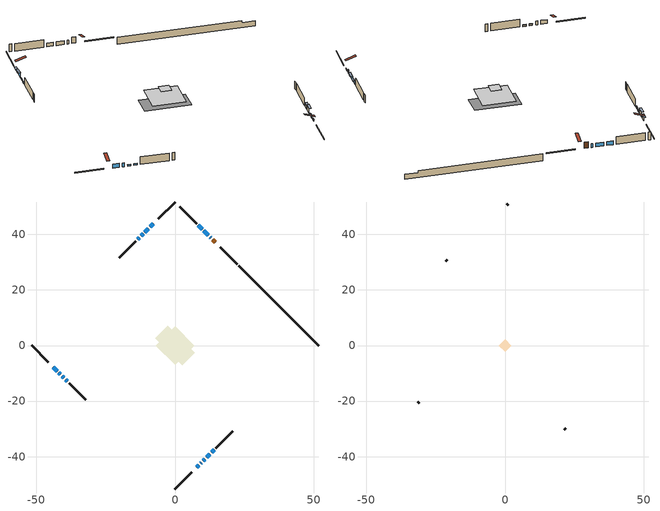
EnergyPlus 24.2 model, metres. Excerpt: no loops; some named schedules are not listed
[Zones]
conditioned space
 floor adiabatic (AdiabaticFloorConstruction): -6.92,0 0,6.92 6.92,0 0,-6.92 z0.61
 floor foundation (Slab1 construction): -7.17,2.57 -2.57,7.17 7.17,-2.57 2.57,-7.17 z-1.52
 wall outside (RimJoist1 construction): 0,-51.66 6.01,-45.65 / -51.66,0 -45.65,-6.01 / 0,51.66 -6.01,45.65 / 22.34,29.32 16.33,35.33 z0.61:0.91
 wall outside (AdiabaticWallConstruction 1): 14.45,37.22 13.6,38.06 z0.61:2.64
 wall outside (AdiabaticWallConstruction): 12.95,38.72 12.67,38.99 / 12.01,39.65 10.4,41.26 / -43.77,-7.9 -42.42,-9.24 / -41.77,-9.9 -41.34,-10.33 / 9.2,-42.46 9.48,-42.19 / 9.74,41.92 8.45,43.21 z0.61:1.83; -7.9,43.77 -8.97,42.69 z0.61:1.42; -9.63,42.03 -10.85,40.81 z0.61:1.98; 7.89,-43.77 8.54,-43.12 / 10.13,-41.53 10.78,-40.88 / -11.5,40.16 -12.15,39.51 / -12.81,38.85 -13.49,38.17 / -40.68,-10.98 -40.03,-11.63 / -39.38,-12.28 -38.73,-12.93 z0.61:1.07; 11.43,-40.23 12.59,-39.08 z0.61:2.03; 13.24,-38.42 14.07,-37.59 z0.61:1.58
 wall outside (Wall1 construction): 14.73,-36.94 20.72,-30.94 / -38.07,-13.59 -32.08,-19.59 / -14.15,37.51 -20.15,31.52 / 7.79,43.87 1.8,49.86 z0.61:3.05
 wall foundation (FoundationWall1 construction): 23,28.66,-1.52 23,28.66,0.61 48.8,2.87,0.61 48.8,2.87,-0.01 51.66,0,-0.01 51.66,0,-1.52
 window (WindowConstruction 8): 12.95,38.72 12.67,38.99 z0.61:1.83
 window (WindowConstruction 3): 12.01,39.65 10.4,41.26 z0.61:1.83
 window (WindowConstruction 4): -7.9,43.77 -8.97,42.69 z0.61:1.42
 window (WindowConstruction 5): -9.63,42.03 -10.85,40.81 z0.61:1.98
 window (WindowConstruction 6): -43.77,-7.9 -42.42,-9.24 z0.61:1.83
 window (WindowConstruction 7): -41.77,-9.9 -41.34,-10.33 z0.61:1.83
 window (WindowConstruction 10): 7.9,-43.77 8.54,-43.12 z0.61:1.07
 window (WindowConstruction 9): 9.2,-42.46 9.47,-42.19 z0.61:1.83
 window (WindowConstruction 11): 10.13,-41.53 10.78,-40.88 z0.61:1.07
 window (WindowConstruction 12): -11.51,40.16 -12.15,39.51 z0.61:1.07
 window (WindowConstruction 13): -12.81,38.85 -13.49,38.17 z0.61:1.07
 window (WindowConstruction 14): -40.68,-10.98 -40.03,-11.63 z0.61:1.07
 window (WindowConstruction 15): -39.38,-12.29 -38.73,-12.93 z0.61:1.07
 window (WindowConstruction): 11.44,-40.23 12.59,-39.08 z0.61:2.03
 window (WindowConstruction 1): 13.24,-38.42 14.07,-37.59 z0.61:1.58
 window (WindowConstruction 2): 9.74,41.92 8.45,43.21 z0.61:1.83
 door (Door): 14.44,37.22 13.6,38.06 z0.61:2.64
 ceiling adiabatic (AdiabaticFloorConstruction): 0,-6.92 6.92,0 0,6.92 -6.92,0 z0.61
attic - vented
 floor to conditioned space (Floor1 construction Reversed): -2.24,0 0,2.24 2.24,0 0,-2.24 z3.05
 wall outside (Wall2 construction): 21.38,-30.28 21.86,-29.8 / -31.42,-20.24 -30.94,-20.73 / -20.8,30.86 -21.29,30.38 / 1.14,50.52 0.66,51.01 z0.61:3.05
 roof outside (Roof1 construction): 7.24,-44.42,3.05 5.06,-42.25,4.08 4.49,-42.82,4.08 6.67,-45,3.05; -44.42,-7.24,3.05 -42.25,-5.06,4.08 -42.82,-4.49,4.08 -45,-6.67,3.05; -7.24,44.42,3.05 -5.06,42.25,4.08 -4.49,42.82,4.08 -6.67,45,3.05; 15.1,36.56,3.05 12.92,34.38,4.08 13.5,33.81,4.08 15.68,35.99,3.05
shading: -9.18,42.48 -7.68,43.98 -8.12,44.41 -9.62,42.91 z1.72; -11.06,40.6 -9.42,42.24 -9.85,42.67 -11.49,41.03 z2.28; 8.56,-43.1 7.87,-43.79 7.98,-43.89 8.67,-43.2 z1.1; 10.8,-40.86 10.11,-41.55 10.22,-41.66 10.91,-40.97 z1.1; -12.17,39.49 -11.48,40.18 -11.59,40.28 -12.28,39.59 z1.1; -13.51,38.15 -12.79,38.87 -12.89,38.98 -13.62,38.25 z1.1; -40.01,-11.65 -40.7,-10.96 -40.81,-11.07 -40.12,-11.76 z1.1; -38.71,-12.95 -39.4,-12.26 -39.5,-12.37 -38.81,-13.06 z1.1; 12.8,-38.86 11.22,-40.44 11.66,-40.87 13.23,-39.3 z2.33; 14.28,-37.38 13.03,-38.63 13.46,-39.06 14.71,-37.81 z1.87
[Building]
Building 1: Terrain=Suburbs
[Site:Location]
Charlottetown AP_PE: Latitude {deg}=46.29; Longitude {deg}=-63.12; Time Zone {hr}=-4; Elevation {m}=48; Keep Site Location Information=Yes
[Site:GroundTemperature:Shallow]
1.81207, -0.126142, -0.281361, 0.638419, 4.33082, 8.00603, 11.1922, 13.2106, 13.3821, 11.7405, 8.63552, 5.07305
[Site:WaterMainsTemperature]
Calculation Method=Schedule; Temperature Schedule=mains temperature schedule
[Material] Roughness=Rough; Thermal Absorptance=0.9
Name | Thickness {m} | Conductivity {W/m-K} | Density {kg/m3} | Specific Heat {J/kg-K} | Solar Absorptance | Visible Absorptance
asphalt or fiberglass shingles | 0.00635 | 0.162714 | 1121.4 | 1465.45 | 0.4 | 0.4
ceiling loosefill ins | 0.169333 | 0.0480833 | 16.02 | 1046.75 | 0.7 | 0.7
ceiling stud and cavity | 0.1397 | 0.107503 | 65.682 | 1177.47 | 0.7 | 0.7
concrete 4.0 in. | 0.1016 | 1.803125 | 2242.8 | 837.4 | 0.7 | 0.7
concrete 8.0 in. | 0.2032 | 1.803125 | 2242.8 | 837.4 | 0.7 | 0.7
door material | 0.04445 | 0.053851 | 512.64 | 1214.23 | 0.7 | 0.7
exterior vertical ins | 0.00361512 | 0.029427 | 32.04 | 1214.23 | 0.7 | 0.7
floor covering | 0.0127 | 0.0433444 | 54.468 | 1339.84 | 0.6 | 0.6
floor rigid ins; wall rigid ins | 0.512978 | 0.029427 | 32.04 | 1214.23 | 0.7 | 0.7
floor stud and cavity | 0.1397 | 1.75129 | 37.0049 | 1207.88 | 0.7 | 0.7
furniture material conditioned space 1 | 0.1524 | 0.115458 | 640.8 | 1214.23 | 0.6 | 0.6
gypsum board | 0.0127 | 0.160291 | 801 | 837.4 | 0.6 | 0.6
gypsum board 1 | 0.0127 | 0.160291 | 801 | 837.4 | 0.7 | 0.7
osb sheathing 0.5 in. | 0.0127 | 0.115458 | 512.64 | 1214.23 | 0.7 | 0.7
osb sheathing 0.75 in. | 0.01905 | 0.115458 | 512.64 | 1214.23 | 0.7 | 0.7
osb sheathing 2.0 in. | 0.0508 | 0.115458 | 512.64 | 1214.23 | 0.7 | 0.7
rim joist stud and cavity | 0.0508 | 0.028103 | 125.044 | 1163.47 | 0.6 | 0.6
wall stud and cavity | 0.1397 | 0.0958194 | 139.0536 | 1170.24 | 0.7 | 0.7
wall stud and cavity 1 | 0.0889 | 6.1454 | 50.32683 | 1063.81 | 0.6 | 0.6
wall stud and cavity 2 | 0.0889 | 0.380278 | 52.3479 | 1209.89 | 0.7 | 0.7
wall stud and cavity 3 | 0.0889 | 0.391764 | 83.0341 | 1211.67 | 0.7 | 0.7
wood siding | 0.0254 | 0.102417 | 544.68 | 1172.36 | 0.4 | 0.4
wood siding 1 | 0.00254 | 0.102417 | 544.68 | 1172.36 | 0.4 | 0.4
wood siding 2; wood siding 3; wood siding 4 | 0.0254 | 0.102417 | 544.68 | 1172.36 | 0.7 | 0.7
[WindowMaterial:SimpleGlazingSystem]
Name | U-Factor {W/m2-K} | Solar Heat Gain Coefficient
WindowMaterial | 2.99003 | 0.55
WindowMaterial 1 | 2.99855 | 0.54
WindowMaterial 10 | 3.05136 | 0.42
WindowMaterial 11 | 5.20275 | 0.66
WindowMaterial 12 | 7.70448 | 0.67
WindowMaterial 2 | 3.04965 | 0.44
WindowMaterial 3 | 2.92474 | 0.66
WindowMaterial 4 | 3.04398 | 0.47
WindowMaterial 5 | 2.989467 | 0.55
WindowMaterial 6 | 3.01899 | 0.5
WindowMaterial 7 | 2.992306 | 0.59
WindowMaterial 8 | 3.04568 | 0.44
WindowMaterial 9 | 5.18629 | 0.65
[Construction]
AdiabaticFloorConstruction: floor stud and cavity, floor rigid ins, osb sheathing 0.75 in., floor covering
AdiabaticWallConstruction: wood siding 3, wall rigid ins, wall stud and cavity 2, gypsum board
AdiabaticWallConstruction 1: wood siding 4, wall rigid ins, wall stud and cavity 2, gypsum board
Door: door material
Floor1 construction Reversed: gypsum board, ceiling stud and cavity, ceiling loosefill ins
FoundationWall1 construction: concrete 8.0 in., gypsum board 1
furniture construction conditioned space 1: furniture material conditioned space 1
PartitionWallConstruction: gypsum board, wall stud and cavity 3, gypsum board
RimJoist1 construction: wood siding 2, osb sheathing 2.0 in., rim joist stud and cavity
Roof1 construction: asphalt or fiberglass shingles
Slab1 construction: concrete 4.0 in.
Wall1 construction: wood siding, osb sheathing 0.5 in., wall stud and cavity, gypsum board
Wall2 construction: wood siding 1, wall stud and cavity 1
WindowConstruction; WindowConstruction 6: WindowMaterial
WindowConstruction 1: WindowMaterial 1
WindowConstruction 10; WindowConstruction 14: WindowMaterial 9
WindowConstruction 11; WindowConstruction 12: WindowMaterial 10
WindowConstruction 13: WindowMaterial 11
WindowConstruction 15: WindowMaterial 12
WindowConstruction 2: WindowMaterial 2
WindowConstruction 3: WindowMaterial 3
WindowConstruction 4: WindowMaterial 4
WindowConstruction 5: WindowMaterial 5
WindowConstruction 7: WindowMaterial 6
WindowConstruction 8: WindowMaterial 7
WindowConstruction 9: WindowMaterial 8
[Zone] Multiplier=1; Part of Total Floor Area=Yes
Name | Volume {m3}
attic - vented | 1.66667
conditioned space | 447.7
[Space]
Name | Zone | Volume {m3}
attic - vented 1 | attic - vented | 1.66667
conditioned space 1 | conditioned space | 447.7
[ZoneInfiltration:EffectiveLeakageArea]
infil attic - vented 1: Zone or Space=attic - vented 1; Schedule=Always On Discrete; Effective Air Leakage Area {cm2}=358.209; Stack Coefficient=0.000240956; Wind Coefficient=1.04879e-05
[ZoneMixing]
whole house fan mix: Zone or Space=attic - vented; Schedule=Always On Continuous; Design Flow Rate Calculation Method=Flow/Zone; Design Flow Rate {m3/s}=0; Source Zone or Space=conditioned space
[SurfaceProperty:ExposedFoundationPerimeter]
Slab1: Exposed Perimeter Calculation Method=TotalExposedPerimeter; Total Exposed Perimeter {m}=40.538
[InternalMass] Zone or ZoneList=conditioned space; Space or SpaceList=conditioned space 1
Name | Construction | Surface Area {m2}
furniture mass conditioned space 1 | furniture construction conditioned space 1 | 74.0801
partition wall mass | PartitionWallConstruction | 185.2
[Lights]
interior lighting: Zone or ZoneList or Space or SpaceList=conditioned space 1; Schedule=interior lighting schedule; Design Level Calculation Method=LightingLevel; Lighting Level {W}=343.2; Return Air Fraction=0; Fraction Radiant=0.6; Fraction Visible=0.2; Fraction Replaceable=1
[People]
occupants: Zone or ZoneList or Space or SpaceList=conditioned space 1; Number of People Schedule=occupants schedule; Number of People Calculation Method=People; Number of People=3; Fraction Radiant=0.314171; Sensible Heat Fraction=0.56303; Activity Level Schedule=occupants activity schedule; Carbon Dioxide Generation Rate {m3/s-W}=0; Enable ASHRAE 55 Comfort Warnings=No; Mean Radiant Temperature Calculation Type=EnclosureAveraged
[ElectricEquipment] Zone or ZoneList or Space or SpaceList=conditioned space 1; Design Level Calculation Method=EquipmentLevel
Name | Schedule | Design Level {W} | Fraction Latent | Fraction Radiant | Fraction Lost
clothes dryer | clothes dryer schedule | 140.772 | 0.015 | 0.081 | 0.85
clothes washer | clothes washer schedule | 32.1985 | 0.03 | 0.162 | 0.7
cooking range | cooking range schedule | 215.147 | 0.08 | 0.432 | 0.2
dishwasher | dishwasher schedule | 66.8632 | 0.3 | 0.18 | 0.4
fridge | fridge schedule | 72.9452 | 0 | 0.6 | 0
mech vent bath fan 0 | mech vent bath fan 0 schedule | 25.1 | 0 | 0 | 1
mech vent bath fan 1 | mech vent bath fan 1 schedule | 25.1 | 0 | 0 | 1
mech vent bath fan 2 | mech vent bath fan 2 schedule | 25.1 | 0 | 0 | 1
mech vent house fan | mech vent house fan schedule | 0 | 0 | 0 | 1
mech vent house fan cfis | mech vent house fan cfis schedule | 0 | 0 | 0 | 0
misc plug loads | misc plug loads schedule | 494.7 | 0.045 | 0.513 | 0.1
whole house fan | Always On Discrete | 0 | 0 | 0 | 1
[OtherEquipment] Zone or ZoneList or Space or SpaceList=conditioned space 1; Design Level Calculation Method=EquipmentLevel
Name | Fuel Type | Schedule | Design Level {W} | Fraction Latent | Fraction Radiant | Fraction Lost
clothes dryer 1 | Electricity | clothes dryer schedule | 0 | 0.015 | 0.081 | 0.85
cooking range 1 | Electricity | cooking range schedule | 0 | 0.08 | 0.432 | 0.2
general water use latent | None | general water use schedule | 62.594 | 1 | 0 | 0
general water use sensible | None | general water use schedule | -61.6891 | 0 | 0.6 | 0
mech vent house fan latent load | None | Always On Discrete | 0 | 1 | 0 | 0
mech vent house fan sensible load | None | Always On Discrete | 0 | 0 | 0 | 0
water heater energy adjustment1 | FuelOilNo2 | Always On Discrete | 0.01 | 0 | 0 | 1
[ZoneInfiltration:DesignFlowRate] Zone or ZoneList or Space or SpaceList=conditioned space 1; Schedule=Always On Discrete; Design Flow Rate Calculation Method=Flow/Zone; Design Flow Rate {m3/s}=0
infil flow; natural vent flow; whole house fan flow
[Foundation:Kiva]
Foundation Kiva 1: Initial Indoor Air Temperature {C}=20; Wall Height Above Grade {m}=0.609996; Wall Depth Below Slab {m}=0.2032; Custom Block Material Name 1=exterior vertical ins; Custom Block Depth 1 {m}=2.13; Custom Block X Position 1 {m}=0.2159; Custom Block Z Position 1 {m}=0
[Foundation:Kiva:Settings]
Soil Conductivity {W/m-K}=0.849921; Soil Density {kg/m3}=1842.3; Soil Specific Heat {J/kg-K}=418.7; Ground Solar Absorptivity=0.9; Ground Thermal Absorptivity=0.9; Ground Surface Roughness {m}=0.03; Far-Field Width {m}=40; Deep-Ground Boundary Condition=ZeroFlux; Deep-Ground Depth {m}=40; Minimum Cell Dimension {m}=0.2; Maximum Cell Growth Coefficient=3; Simulation Timestep=Timestep
[Exterior:Lights]
exterior lighting: Schedule=exterior lighting schedule; Design Level {W}=75.6
[Schedule:Constant]
Name | Hourly Value
Always On Continuous; mech vent house fan schedule; mech vent house fan cfis schedule; Always On Discrete | 1
occupants activity schedule | 117.228
fridge schedule | 0
[Schedule:Week:Daily]
interior lighting schedule Week Rule - Jan1-Jan27: interior lighting schedule day, interior lighting schedule day, interior lighting schedule day, interior lighting schedule day, interior lighting schedule day, interior lighting schedule day, interior lighting schedule day, interior lighting schedule default day, interior lighting schedule default day, interior lighting schedule default day, interior lighting schedule default day, interior lighting schedule default day
interior lighting schedule Week Rule - Jan28-Feb3: interior lighting schedule day, interior lighting schedule day, interior lighting schedule day, interior lighting schedule day, interior lighting schedule day 1, interior lighting schedule day 1, interior lighting schedule day 1, interior lighting schedule default day, interior lighting schedule default day, interior lighting schedule default day, interior lighting schedule default day, interior lighting schedule default day
interior lighting schedule Week Rule - Feb4-Feb24: interior lighting schedule day 1, interior lighting schedule day 1, interior lighting schedule day 1, interior lighting schedule day 1, interior lighting schedule day 1, interior lighting schedule day 1, interior lighting schedule day 1, interior lighting schedule default day, interior lighting schedule default day, interior lighting schedule default day, interior lighting schedule default day, interior lighting schedule default day
interior lighting schedule Week Rule - Feb25-Mar3: interior lighting schedule day 1, interior lighting schedule day 1, interior lighting schedule day 1, interior lighting schedule day 1, interior lighting schedule day 2, interior lighting schedule day 2, interior lighting schedule day 2, interior lighting schedule default day, interior lighting schedule default day, interior lighting schedule default day, interior lighting schedule default day, interior lighting schedule default day
interior lighting schedule Week Rule - Mar4-Mar31: interior lighting schedule day 2, interior lighting schedule day 2, interior lighting schedule day 2, interior lighting schedule day 2, interior lighting schedule day 2, interior lighting schedule day 2, interior lighting schedule day 2, interior lighting schedule default day, interior lighting schedule default day, interior lighting schedule default day, interior lighting schedule default day, interior lighting schedule default day
interior lighting schedule Week Rule - Apr1-Apr28: interior lighting schedule day 3, interior lighting schedule day 3, interior lighting schedule day 3, interior lighting schedule day 3, interior lighting schedule day 3, interior lighting schedule day 3, interior lighting schedule day 3, interior lighting schedule default day, interior lighting schedule default day, interior lighting schedule default day, interior lighting schedule default day, interior lighting schedule default day
interior lighting schedule Week Rule - Apr29-May5: interior lighting schedule day 3, interior lighting schedule day 3, interior lighting schedule day 4, interior lighting schedule day 4, interior lighting schedule day 4, interior lighting schedule day 4, interior lighting schedule day 4, interior lighting schedule default day, interior lighting schedule default day, interior lighting schedule default day, interior lighting schedule default day, interior lighting schedule default day
interior lighting schedule Week Rule - May6-May26: interior lighting schedule day 4, interior lighting schedule day 4, interior lighting schedule day 4, interior lighting schedule day 4, interior lighting schedule day 4, interior lighting schedule day 4, interior lighting schedule day 4, interior lighting schedule default day, interior lighting schedule default day, interior lighting schedule default day, interior lighting schedule default day, interior lighting schedule default day
interior lighting schedule Week Rule - May27-Jun2: interior lighting schedule day 4, interior lighting schedule day 4, interior lighting schedule day 4, interior lighting schedule day 4, interior lighting schedule day 4, interior lighting schedule day 5, interior lighting schedule day 5, interior lighting schedule default day, interior lighting schedule default day, interior lighting schedule default day, interior lighting schedule default day, interior lighting schedule default day
interior lighting schedule Week Rule - Jun3-Jun30: interior lighting schedule day 5, interior lighting schedule day 5, interior lighting schedule day 5, interior lighting schedule day 5, interior lighting schedule day 5, interior lighting schedule day 5, interior lighting schedule day 5, interior lighting schedule default day, interior lighting schedule default day, interior lighting schedule default day, interior lighting schedule default day, interior lighting schedule default day
interior lighting schedule Week Rule - Jul1-Jul28: interior lighting schedule day 6, interior lighting schedule day 6, interior lighting schedule day 6, interior lighting schedule day 6, interior lighting schedule day 6, interior lighting schedule day 6, interior lighting schedule day 6, interior lighting schedule default day, interior lighting schedule default day, interior lighting schedule default day, interior lighting schedule default day, interior lighting schedule default day
interior lighting schedule Week Rule - Jul29-Aug4: interior lighting schedule day 6, interior lighting schedule day 6, interior lighting schedule day 6, interior lighting schedule day 7, interior lighting schedule day 7, interior lighting schedule day 7, interior lighting schedule day 7, interior lighting schedule default day, interior lighting schedule default day, interior lighting schedule default day, interior lighting schedule default day, interior lighting schedule default day
interior lighting schedule Week Rule - Aug5-Aug25: interior lighting schedule day 7, interior lighting schedule day 7, interior lighting schedule day 7, interior lighting schedule day 7, interior lighting schedule day 7, interior lighting schedule day 7, interior lighting schedule day 7, interior lighting schedule default day, interior lighting schedule default day, interior lighting schedule default day, interior lighting schedule default day, interior lighting schedule default day
interior lighting schedule Week Rule - Aug26-Sep1: interior lighting schedule day 7, interior lighting schedule day 7, interior lighting schedule day 7, interior lighting schedule day 7, interior lighting schedule day 7, interior lighting schedule day 7, interior lighting schedule day 8, interior lighting schedule default day, interior lighting schedule default day, interior lighting schedule default day, interior lighting schedule default day, interior lighting schedule default day
interior lighting schedule Week Rule - Sep2-Sep29: interior lighting schedule day 8, interior lighting schedule day 8, interior lighting schedule day 8, interior lighting schedule day 8, interior lighting schedule day 8, interior lighting schedule day 8, interior lighting schedule day 8, interior lighting schedule default day, interior lighting schedule default day, interior lighting schedule default day, interior lighting schedule default day, interior lighting schedule default day
interior lighting schedule Week Rule - Sep30-Oct6: interior lighting schedule day 8, interior lighting schedule day 9, interior lighting schedule day 9, interior lighting schedule day 9, interior lighting schedule day 9, interior lighting schedule day 9, interior lighting schedule day 9, interior lighting schedule default day, interior lighting schedule default day, interior lighting schedule default day, interior lighting schedule default day, interior lighting schedule default day
interior lighting schedule Week Rule - Oct7-Oct27: interior lighting schedule day 9, interior lighting schedule day 9, interior lighting schedule day 9, interior lighting schedule day 9, interior lighting schedule day 9, interior lighting schedule day 9, interior lighting schedule day 9, interior lighting schedule default day, interior lighting schedule default day, interior lighting schedule default day, interior lighting schedule default day, interior lighting schedule default day
interior lighting schedule Week Rule - Oct28-Nov3: interior lighting schedule day 9, interior lighting schedule day 9, interior lighting schedule day 9, interior lighting schedule day 9, interior lighting schedule day 10, interior lighting schedule day 10, interior lighting schedule day 10, interior lighting schedule default day, interior lighting schedule default day, interior lighting schedule default day, interior lighting schedule default day, interior lighting schedule default day
interior lighting schedule Week Rule - Nov4-Nov24: interior lighting schedule day 10, interior lighting schedule day 10, interior lighting schedule day 10, interior lighting schedule day 10, interior lighting schedule day 10, interior lighting schedule day 10, interior lighting schedule day 10, interior lighting schedule default day, interior lighting schedule default day, interior lighting schedule default day, interior lighting schedule default day, interior lighting schedule default day
interior lighting schedule Week Rule - Nov25-Dec1: interior lighting schedule day 10, interior lighting schedule day 10, interior lighting schedule day 10, interior lighting schedule day 10, interior lighting schedule day 10, interior lighting schedule day 10, interior lighting schedule day 11, interior lighting schedule default day, interior lighting schedule default day, interior lighting schedule default day, interior lighting schedule default day, interior lighting schedule default day
interior lighting schedule Week Rule - Dec2-Dec31: interior lighting schedule day 11, interior lighting schedule day 11, interior lighting schedule day 11, interior lighting schedule day 11, interior lighting schedule day 11, interior lighting schedule day 11, interior lighting schedule day 11, interior lighting schedule default day, interior lighting schedule default day, interior lighting schedule default day, interior lighting schedule default day, interior lighting schedule default day
occupants schedule Week Rule - Jan1-Dec31: occupants schedule day, occupants schedule day, occupants schedule day, occupants schedule day, occupants schedule day, occupants schedule day, occupants schedule day, occupants schedule default day, occupants schedule default day, occupants schedule default day, occupants schedule default day, occupants schedule default day
clothes dryer schedule Week Rule - Jan1-Dec31: clothes dryer schedule day, clothes dryer schedule day, clothes dryer schedule day, clothes dryer schedule day, clothes dryer schedule day, clothes dryer schedule day, clothes dryer schedule day, clothes dryer schedule default day, clothes dryer schedule default day, clothes dryer schedule default day, clothes dryer schedule default day, clothes dryer schedule default day
clothes washer schedule Week Rule - Jan1-Dec31: clothes washer schedule day, clothes washer schedule day, clothes washer schedule day, clothes washer schedule day, clothes washer schedule day, clothes washer schedule day, clothes washer schedule day, clothes washer schedule default day, clothes washer schedule default day, clothes washer schedule default day, clothes washer schedule default day, clothes washer schedule default day
cooking range schedule Week Rule - Jan1-Dec31: cooking range schedule day, cooking range schedule day, cooking range schedule day, cooking range schedule day, cooking range schedule day, cooking range schedule day, cooking range schedule day, cooking range schedule default day, cooking range schedule default day, cooking range schedule default day, cooking range schedule default day, cooking range schedule default day
dishwasher schedule Week Rule - Jan1-Dec31: dishwasher schedule day, dishwasher schedule day, dishwasher schedule day, dishwasher schedule day, dishwasher schedule day, dishwasher schedule day, dishwasher schedule day, dishwasher schedule default day, dishwasher schedule default day, dishwasher schedule default day, dishwasher schedule default day, dishwasher schedule default day
mech vent bath fan 0 schedule Week Rule - Jan1-Dec31: mech vent bath fan 0 schedule day, mech vent bath fan 0 schedule day, mech vent bath fan 0 schedule day, mech vent bath fan 0 schedule day, mech vent bath fan 0 schedule day, mech vent bath fan 0 schedule day, mech vent bath fan 0 schedule day, mech vent bath fan 0 schedule default day, mech vent bath fan 0 schedule default day, mech vent bath fan 0 schedule default day, mech vent bath fan 0 schedule default day, mech vent bath fan 0 schedule default day
mech vent bath fan 1 schedule Week Rule - Jan1-Dec31: mech vent bath fan 1 schedule day, mech vent bath fan 1 schedule day, mech vent bath fan 1 schedule day, mech vent bath fan 1 schedule day, mech vent bath fan 1 schedule day, mech vent bath fan 1 schedule day, mech vent bath fan 1 schedule day, mech vent bath fan 1 schedule default day, mech vent bath fan 1 schedule default day, mech vent bath fan 1 schedule default day, mech vent bath fan 1 schedule default day, mech vent bath fan 1 schedule default day
mech vent bath fan 2 schedule Week Rule - Jan1-Dec31: mech vent bath fan 2 schedule day, mech vent bath fan 2 schedule day, mech vent bath fan 2 schedule day, mech vent bath fan 2 schedule day, mech vent bath fan 2 schedule day, mech vent bath fan 2 schedule day, mech vent bath fan 2 schedule day, mech vent bath fan 2 schedule default day, mech vent bath fan 2 schedule default day, mech vent bath fan 2 schedule default day, mech vent bath fan 2 schedule default day, mech vent bath fan 2 schedule default day
misc plug loads schedule Week Rule - Jan1-Dec31: misc plug loads schedule day, misc plug loads schedule day, misc plug loads schedule day, misc plug loads schedule day, misc plug loads schedule day, misc plug loads schedule day, misc plug loads schedule day, misc plug loads schedule default day, misc plug loads schedule default day, misc plug loads schedule default day, misc plug loads schedule default day, misc plug loads schedule default day
general water use schedule Week Rule - Jan1-Dec31: general water use schedule day, general water use schedule day, general water use schedule day, general water use schedule day, general water use schedule day, general water use schedule day, general water use schedule day, general water use schedule default day, general water use schedule default day, general water use schedule default day, general water use schedule default day, general water use schedule default day
exterior lighting schedule Week Rule - Jan1-Jan27: exterior lighting schedule day, exterior lighting schedule day, exterior lighting schedule day, exterior lighting schedule day, exterior lighting schedule day, exterior lighting schedule day, exterior lighting schedule day, exterior lighting schedule default day, exterior lighting schedule default day, exterior lighting schedule default day, exterior lighting schedule default day, exterior lighting schedule default day
exterior lighting schedule Week Rule - Jan28-Feb3: exterior lighting schedule day, exterior lighting schedule day, exterior lighting schedule day, exterior lighting schedule day, exterior lighting schedule day 1, exterior lighting schedule day 1, exterior lighting schedule day 1, exterior lighting schedule default day, exterior lighting schedule default day, exterior lighting schedule default day, exterior lighting schedule default day, exterior lighting schedule default day
exterior lighting schedule Week Rule - Feb4-Feb24: exterior lighting schedule day 1, exterior lighting schedule day 1, exterior lighting schedule day 1, exterior lighting schedule day 1, exterior lighting schedule day 1, exterior lighting schedule day 1, exterior lighting schedule day 1, exterior lighting schedule default day, exterior lighting schedule default day, exterior lighting schedule default day, exterior lighting schedule default day, exterior lighting schedule default day
exterior lighting schedule Week Rule - Feb25-Mar3: exterior lighting schedule day 1, exterior lighting schedule day 1, exterior lighting schedule day 1, exterior lighting schedule day 1, exterior lighting schedule day 2, exterior lighting schedule day 2, exterior lighting schedule day 2, exterior lighting schedule default day, exterior lighting schedule default day, exterior lighting schedule default day, exterior lighting schedule default day, exterior lighting schedule default day
exterior lighting schedule Week Rule - Mar4-Mar31: exterior lighting schedule day 2, exterior lighting schedule day 2, exterior lighting schedule day 2, exterior lighting schedule day 2, exterior lighting schedule day 2, exterior lighting schedule day 2, exterior lighting schedule day 2, exterior lighting schedule default day, exterior lighting schedule default day, exterior lighting schedule default day, exterior lighting schedule default day, exterior lighting schedule default day
exterior lighting schedule Week Rule - Apr1-Apr28: exterior lighting schedule day 3, exterior lighting schedule day 3, exterior lighting schedule day 3, exterior lighting schedule day 3, exterior lighting schedule day 3, exterior lighting schedule day 3, exterior lighting schedule day 3, exterior lighting schedule default day, exterior lighting schedule default day, exterior lighting schedule default day, exterior lighting schedule default day, exterior lighting schedule default day
exterior lighting schedule Week Rule - Apr29-May5: exterior lighting schedule day 3, exterior lighting schedule day 3, exterior lighting schedule day 4, exterior lighting schedule day 4, exterior lighting schedule day 4, exterior lighting schedule day 4, exterior lighting schedule day 4, exterior lighting schedule default day, exterior lighting schedule default day, exterior lighting schedule default day, exterior lighting schedule default day, exterior lighting schedule default day
exterior lighting schedule Week Rule - May6-May26: exterior lighting schedule day 4, exterior lighting schedule day 4, exterior lighting schedule day 4, exterior lighting schedule day 4, exterior lighting schedule day 4, exterior lighting schedule day 4, exterior lighting schedule day 4, exterior lighting schedule default day, exterior lighting schedule default day, exterior lighting schedule default day, exterior lighting schedule default day, exterior lighting schedule default day
exterior lighting schedule Week Rule - May27-Jun2: exterior lighting schedule day 4, exterior lighting schedule day 4, exterior lighting schedule day 4, exterior lighting schedule day 4, exterior lighting schedule day 4, exterior lighting schedule day 5, exterior lighting schedule day 5, exterior lighting schedule default day, exterior lighting schedule default day, exterior lighting schedule default day, exterior lighting schedule default day, exterior lighting schedule default day
exterior lighting schedule Week Rule - Jun3-Jun30: exterior lighting schedule day 5, exterior lighting schedule day 5, exterior lighting schedule day 5, exterior lighting schedule day 5, exterior lighting schedule day 5, exterior lighting schedule day 5, exterior lighting schedule day 5, exterior lighting schedule default day, exterior lighting schedule default day, exterior lighting schedule default day, exterior lighting schedule default day, exterior lighting schedule default day
exterior lighting schedule Week Rule - Jul1-Jul28: exterior lighting schedule day 6, exterior lighting schedule day 6, exterior lighting schedule day 6, exterior lighting schedule day 6, exterior lighting schedule day 6, exterior lighting schedule day 6, exterior lighting schedule day 6, exterior lighting schedule default day, exterior lighting schedule default day, exterior lighting schedule default day, exterior lighting schedule default day, exterior lighting schedule default day
exterior lighting schedule Week Rule - Jul29-Aug4: exterior lighting schedule day 6, exterior lighting schedule day 6, exterior lighting schedule day 6, exterior lighting schedule day 7, exterior lighting schedule day 7, exterior lighting schedule day 7, exterior lighting schedule day 7, exterior lighting schedule default day, exterior lighting schedule default day, exterior lighting schedule default day, exterior lighting schedule default day, exterior lighting schedule default day
exterior lighting schedule Week Rule - Aug5-Aug25: exterior lighting schedule day 7, exterior lighting schedule day 7, exterior lighting schedule day 7, exterior lighting schedule day 7, exterior lighting schedule day 7, exterior lighting schedule day 7, exterior lighting schedule day 7, exterior lighting schedule default day, exterior lighting schedule default day, exterior lighting schedule default day, exterior lighting schedule default day, exterior lighting schedule default day
exterior lighting schedule Week Rule - Aug26-Sep1: exterior lighting schedule day 7, exterior lighting schedule day 7, exterior lighting schedule day 7, exterior lighting schedule day 7, exterior lighting schedule day 7, exterior lighting schedule day 7, exterior lighting schedule day 8, exterior lighting schedule default day, exterior lighting schedule default day, exterior lighting schedule default day, exterior lighting schedule default day, exterior lighting schedule default day
exterior lighting schedule Week Rule - Sep2-Sep29: exterior lighting schedule day 8, exterior lighting schedule day 8, exterior lighting schedule day 8, exterior lighting schedule day 8, exterior lighting schedule day 8, exterior lighting schedule day 8, exterior lighting schedule day 8, exterior lighting schedule default day, exterior lighting schedule default day, exterior lighting schedule default day, exterior lighting schedule default day, exterior lighting schedule default day
exterior lighting schedule Week Rule - Sep30-Oct6: exterior lighting schedule day 8, exterior lighting schedule day 9, exterior lighting schedule day 9, exterior lighting schedule day 9, exterior lighting schedule day 9, exterior lighting schedule day 9, exterior lighting schedule day 9, exterior lighting schedule default day, exterior lighting schedule default day, exterior lighting schedule default day, exterior lighting schedule default day, exterior lighting schedule default day
exterior lighting schedule Week Rule - Oct7-Oct27: exterior lighting schedule day 9, exterior lighting schedule day 9, exterior lighting schedule day 9, exterior lighting schedule day 9, exterior lighting schedule day 9, exterior lighting schedule day 9, exterior lighting schedule day 9, exterior lighting schedule default day, exterior lighting schedule default day, exterior lighting schedule default day, exterior lighting schedule default day, exterior lighting schedule default day
[Schedule:Year]
interior lighting schedule: interior lighting schedule Week Rule - Jan1-Jan27, 1, 1, 1, 27, interior lighting schedule Week Rule - Jan28-Feb3, 1, 28, 2, 3, interior lighting schedule Week Rule - Feb4-Feb24, 2, 4, 2, 24, interior lighting schedule Week Rule - Feb25-Mar3, 2, 25, 3, 3, interior lighting schedule Week Rule - Mar4-Mar31, 3, 4, 3, 31, interior lighting schedule Week Rule - Apr1-Apr28, 4, 1, 4, 28, interior lighting schedule Week Rule - Apr29-May5, 4, 29, 5, 5, interior lighting schedule Week Rule - May6-May26, 5, 6, 5, 26, interior lighting schedule Week Rule - May27-Jun2, 5, 27, 6, 2, interior lighting schedule Week Rule - Jun3-Jun30, 6, 3, 6, 30, interior lighting schedule Week Rule - Jul1-Jul28, 7, 1, 7, 28, interior lighting schedule Week Rule - Jul29-Aug4, 7, 29, 8, 4, interior lighting schedule Week Rule - Aug5-Aug25, 8, 5, 8, 25, interior lighting schedule Week Rule - Aug26-Sep1, 8, 26, 9, 1, interior lighting schedule Week Rule - Sep2-Sep29, 9, 2, 9, 29, interior lighting schedule Week Rule - Sep30-Oct6, 9, 30, 10, 6, interior lighting schedule Week Rule - Oct7-Oct27, 10, 7, 10, 27, interior lighting schedule Week Rule - Oct28-Nov3, 10, 28, 11, 3, interior lighting schedule Week Rule - Nov4-Nov24, 11, 4, 11, 24, interior lighting schedule Week Rule - Nov25-Dec1, 11, 25, 12, 1, interior lighting schedule Week Rule - Dec2-Dec31, 12, 2, 12, 31
occupants schedule: occupants schedule Week Rule - Jan1-Dec31, 1, 1, 12, 31
clothes dryer schedule: clothes dryer schedule Week Rule - Jan1-Dec31, 1, 1, 12, 31
clothes washer schedule: clothes washer schedule Week Rule - Jan1-Dec31, 1, 1, 12, 31
cooking range schedule: cooking range schedule Week Rule - Jan1-Dec31, 1, 1, 12, 31
dishwasher schedule: dishwasher schedule Week Rule - Jan1-Dec31, 1, 1, 12, 31
mech vent bath fan 0 schedule: mech vent bath fan 0 schedule Week Rule - Jan1-Dec31, 1, 1, 12, 31
mech vent bath fan 1 schedule: mech vent bath fan 1 schedule Week Rule - Jan1-Dec31, 1, 1, 12, 31
mech vent bath fan 2 schedule: mech vent bath fan 2 schedule Week Rule - Jan1-Dec31, 1, 1, 12, 31
misc plug loads schedule: misc plug loads schedule Week Rule - Jan1-Dec31, 1, 1, 12, 31
general water use schedule: general water use schedule Week Rule - Jan1-Dec31, 1, 1, 12, 31
exterior lighting schedule: exterior lighting schedule Week Rule - Jan1-Jan27, 1, 1, 1, 27, exterior lighting schedule Week Rule - Jan28-Feb3, 1, 28, 2, 3, exterior lighting schedule Week Rule - Feb4-Feb24, 2, 4, 2, 24, exterior lighting schedule Week Rule - Feb25-Mar3, 2, 25, 3, 3, exterior lighting schedule Week Rule - Mar4-Mar31, 3, 4, 3, 31, exterior lighting schedule Week Rule - Apr1-Apr28, 4, 1, 4, 28, exterior lighting schedule Week Rule - Apr29-May5, 4, 29, 5, 5, exterior lighting schedule Week Rule - May6-May26, 5, 6, 5, 26, exterior lighting schedule Week Rule - May27-Jun2, 5, 27, 6, 2, exterior lighting schedule Week Rule - Jun3-Jun30, 6, 3, 6, 30, exterior lighting schedule Week Rule - Jul1-Jul28, 7, 1, 7, 28, exterior lighting schedule Week Rule - Jul29-Aug4, 7, 29, 8, 4, exterior lighting schedule Week Rule - Aug5-Aug25, 8, 5, 8, 25, exterior lighting schedule Week Rule - Aug26-Sep1, 8, 26, 9, 1, exterior lighting schedule Week Rule - Sep2-Sep29, 9, 2, 9, 29, exterior lighting schedule Week Rule - Sep30-Oct6, 9, 30, 10, 6, exterior lighting schedule Week Rule - Oct7-Oct27, 10, 7, 10, 27, exterior lighting schedule Week Rule - Oct28-Nov3, 10, 28, 11, 3, exterior lighting schedule Week Rule - Nov4-Nov24, 11, 4, 11, 24, exterior lighting schedule Week Rule - Nov25-Dec1, 11, 25, 12, 1, exterior lighting schedule Week Rule - Dec2-Dec31, 12, 2, 12, 31
[Schedule:Compact]
mains temperature schedule: Through: 01/01, For: AllDays, Until: 24:00, 6.42333, Through: 01/02, For: AllDays, Until: 24:00, 6.35944, Through: 01/03, For: AllDays, Until: 24:00, 6.29611, Through: 01/04, For: AllDays, Until: 24:00, 6.23333, Through: 01/05, For: AllDays, Until: 24:00, 6.17222, Through: 01/06, For: AllDays, Until: 24:00, 6.11222, Through: 01/07, For: AllDays, Until: 24:00, 6.05278, Through: 01/08, For: AllDays, Until: 24:00, 5.995, Through: 01/09, For: AllDays, Until: 24:00, 5.93778, Through: 01/10, For: AllDays, Until: 24:00, 5.88222, Through: 01/11, For: AllDays, Until: 24:00, 5.82722, Through: 01/12, For: AllDays, Until: 24:00, 5.77389, Through: 01/13, For: AllDays, Until: 24:00, 5.72111, Through: 01/14, For: AllDays, Until: 24:00, 5.67, Through: 01/15, For: AllDays, Until: 24:00, 5.62, Through: 01/16, For: AllDays, Until: 24:00, 5.57111, Through: 01/17, For: AllDays, Until: 24:00, 5.52389, Through: 01/18, For: AllDays, Until: 24:00, 5.47722, Through: 01/19, For: AllDays, Until: 24:00, 5.43222, Through: 01/20, For: AllDays, Until: 24:00, 5.38833, Through: 01/21, For: AllDays, Until: 24:00, 5.34611, Through: 01/22, For: AllDays, Until: 24:00, 5.305, Through: 01/23, For: AllDays, Until: 24:00, 5.265, Through: 01/24, For: AllDays, Until: 24:00, 5.22611, Through: 01/25, For: AllDays, Until: 24:00, 5.18889, Through: 01/26, For: AllDays, Until: 24:00, 5.15333, Through: 01/27, For: AllDays, Until: 24:00, 5.11833, Through: 01/28, For: AllDays, Until: 24:00, 5.08556, Through: 01/29, For: AllDays, Until: 24:00, 5.05333, Through: 01/30, For: AllDays, Until: 24:00, 5.02278, Through: 01/31, For: AllDays, Until: 24:00, 4.99389, Through: 02/01, For: AllDays, Until: 24:00, 4.96611, Through: 02/02, For: AllDays, Until: 24:00, 4.94, Through: 02/03, For: AllDays, Until: 24:00, 4.915, Through: 02/04, For: AllDays, Until: 24:00, 4.89167, Through: 02/05, For: AllDays, Until: 24:00, 4.87, Through: 02/06, For: AllDays, Until: 24:00, 4.84944, Through: 02/07, For: AllDays, Until: 24:00, 4.83, Through: 02/08, For: AllDays, Until: 24:00, 4.81222, Through: 02/09, For: AllDays, Until: 24:00, 4.79611, Through: 02/10, For: AllDays, Until: 24:00, 4.78167, Through: 02/11, For: AllDays, Until: 24:00, 4.76833, Through: 02/12, For: AllDays, Until: 24:00, 4.75611, Through: 02/13, For: AllDays, Until: 24:00, 4.74611, Through: 02/14, For: AllDays, Until: 24:00, 4.73722, Through: 02/15, For: AllDays, Until: 24:00, 4.72944, Through: 02/16, For: AllDays, Until: 24:00, 4.72389, Through: 02/17, For: AllDays, Until: 24:00, 4.71944, Through: 02/18, For: AllDays, Until: 24:00, 4.71611, Through: 02/19, For: AllDays, Until: 24:00, 4.715, Through: 02/20, For: AllDays, Until: 24:00, 4.715, Through: 02/21, For: AllDays, Until: 24:00, 4.71611, Through: 02/22, For: AllDays, Until: 24:00, 4.71944, Through: 02/23, For: AllDays, Until: 24:00, 4.72389, Through: 02/24, For: AllDays, Until: 24:00, 4.72944, Through: 02/25, For: AllDays, Until: 24:00, 4.73722, Through: 02/26, For: AllDays, Until: 24:00, 4.74611, Through: 02/27, For: AllDays, Until: 24:00, 4.75611, Through: 02/28, For: AllDays, Until: 24:00, 4.76778, Through: 03/01, For: AllDays, Until: 24:00, 4.78111, Through: 03/02, For: AllDays, Until: 24:00, 4.79611, Through: 03/03, For: AllDays, Until: 24:00, 4.81222, Through: 03/04, For: AllDays, Until: 24:00, 4.83, Through: 03/05, For: AllDays, Until: 24:00, 4.84889, Through: 03/06, For: AllDays, Until: 24:00, 4.86944, Through: 03/07, For: AllDays, Until: 24:00, 4.89167, Through: 03/08, For: AllDays, Until: 24:00, 4.915, Through: 03/09, For: AllDays, Until: 24:00, 4.93944, Through: 03/10, For: AllDays, Until: 24:00, 4.96611, Through: 03/11, For: AllDays, Until: 24:00, 4.99333, Through: 03/12, For: AllDays, Until: 24:00, 5.02278, Through: 03/13, For: AllDays, Until: 24:00, 5.05333, Through: 03/14, For: AllDays, Until: 24:00, 5.085, Through: 03/15, For: AllDays, Until: 24:00, 5.11833, Through: 03/16, For: AllDays, Until: 24:00, 5.15278, Through: 03/17, For: AllDays, Until: 24:00, 5.18833, Through: 03/18, For: AllDays, Until: 24:00, 5.22556, Through: 03/19, For: AllDays, Until: 24:00, 5.26444, Through: 03/20, For: AllDays, Until: 24:00, 5.30444, Through: 03/21, For: AllDays, Until: 24:00, 5.34556, Through: 03/22, For: AllDays, Until: 24:00, 5.38778, Through: 03/23, For: AllDays, Until: 24:00, 5.43167, Through: 03/24, For: AllDays, Until: 24:00, 5.47667, Through: 03/25, For: AllDays, Until: 24:00, 5.52333, Through: 03/26, For: AllDays, Until: 24:00, 5.57056, Through: 03/27, For: AllDays, Until: 24:00, 5.61944, Through: 03/28, For: AllDays, Until: 24:00, 5.66944, Through: 03/29, For: AllDays, Until: 24:00, 5.72056, Through: 03/30, For: AllDays, Until: 24:00, 5.77333, Through: 03/31, For: AllDays, Until: 24:00, 5.82667, Through: 04/01, For: AllDays, Until: 24:00, 5.88111, Through: 04/02, For: AllDays, Until: 24:00, 5.93722, Through: 04/03, For: AllDays, Until: 24:00, 5.99389, Through: 04/04, For: AllDays, Until: 24:00, 6.05222, Through: 04/05, For: AllDays, Until: 24:00, 6.11111, Through: 04/06, For: AllDays, Until: 24:00, 6.17167, Through: 04/07, For: AllDays, Until: 24:00, 6.23278, Through: 04/08, For: AllDays, Until: 24:00, 6.295, Through: 04/09, For: AllDays, Until: 24:00, 6.35833, Through: 04/10, For: AllDays, Until: 24:00, 6.42278, Through: 04/11, For: AllDays, Until: 24:00, 6.48778, Through: 04/12, For: AllDays, Until: 24:00, 6.55444, Through: 04/13, For: AllDays, Until: 24:00, 6.62167, Through: 04/14, For: AllDays, Until: 24:00, 6.68944, Through: 04/15, For: AllDays, Until: 24:00, 6.75833, Through: 04/16, For: AllDays, Until: 24:00, 6.82833, Through: 04/17, For: AllDays, Until: 24:00, 6.89889, Through: 04/18, For: AllDays, Until: 24:00, 6.97056, Through: 04/19, For: AllDays, Until: 24:00, 7.04278, Through: 04/20, For: AllDays, Until: 24:00, 7.11611, Through: 04/21, For: AllDays, Until: 24:00, 7.19, Through: 04/22, For: AllDays, Until: 24:00, 7.265, Through: 04/23, For: AllDays, Until: 24:00, 7.34, Through: 04/24, For: AllDays, Until: 24:00, 7.41611, Through: 04/25, For: AllDays, Until: 24:00, 7.49333, Through: 04/26, For: AllDays, Until: 24:00, 7.57056, Through: 04/27, For: AllDays, Until: 24:00, 7.64889, Through: 04/28, For: AllDays, Until: 24:00, 7.72722, Through: 04/29, For: AllDays, Until: 24:00, 7.80667, Through: 04/30, For: AllDays, Until: 24:00, 7.88667, Through: 05/01, For: AllDays, Until: 24:00, 7.96722, Through: 05/02, For: AllDays, Until: 24:00, 8.04778, Through: 05/03, For: AllDays, Until: 24:00, 8.12944, Through: 05/04, For: AllDays, Until: 24:00, 8.21111, Through: 05/05, For: AllDays, Until: 24:00, 8.29333, Through: 05/06, For: AllDays, Until: 24:00, 8.37611, Through: 05/07, For: AllDays, Until: 24:00, 8.45944, Through: 05/08, For: AllDays, Until: 24:00, 8.54278, Through: 05/09, For: AllDays, Until: 24:00, 8.62667, Through: 05/10, For: AllDays, Until: 24:00, 8.71111, Through: 05/11, For: AllDays, Until: 24:00, 8.79556, Through: 05/12, For: AllDays, Until: 24:00, 8.88056, Through: 05/13, For: AllDays, Until: 24:00, 8.96556, Through: 05/14, For: AllDays, Until: 24:00, 9.05056, Through: 05/15, For: AllDays, Until: 24:00, 9.13611, Through: 05/16, For: AllDays, Until: 24:00, 9.22167, Through: 05/17, For: AllDays, Until: 24:00, 9.30722, Through: 05/18, For: AllDays, Until: 24:00, 9.39333, Through: 05/19, For: AllDays, Until: 24:00, 9.47944, Through: 05/20, For: AllDays, Until: 24:00, 9.56556, Through: 05/21, For: AllDays, Until: 24:00, 9.65167, Through: 05/22, For: AllDays, Until: 24:00, 9.73778, Through: 05/23, For: AllDays, Until: 24:00, 9.82389, Through: 05/24, For: AllDays, Until: 24:00, 9.90944, Through: 05/25, For: AllDays, Until: 24:00, 9.99556, Through: 05/26, For: AllDays, Until: 24:00, 10.0817, Through: 05/27, For: AllDays, Until: 24:00, 10.1678, Through: 05/28, For: AllDays, Until: 24:00, 10.2533, Through: 05/29, For: AllDays, Until: 24:00, 10.3389, Through: 05/30, For: AllDays, Until: 24:00, 10.4239, Through: 05/31, For: AllDays, Until: 24:00, 10.5094, Through: 06/01, For: AllDays, Until: 24:00, 10.5944, Through: 06/02, For: AllDays, Until: 24:00, 10.6789, Through: 06/03, For: AllDays, Until: 24:00, 10.7633, Through: 06/04, For: AllDays, Until: 24:00, 10.8472, Through: 06/05, For: AllDays, Until: 24:00, 10.9311, Through: 06/06, For: AllDays, Until: 24:00, 11.0144, Through: 06/07, For: AllDays, Until: 24:00, 11.0972, Through: 06/08, For: AllDays, Until: 24:00, 11.18, Through: 06/09, For: AllDays, Until: 24:00, 11.2622, Through: 06/10, For: AllDays, Until: 24:00, 11.3439, Through: 06/11, For: AllDays, Until: 24:00, 11.425, Through: 06/12, For: AllDays, Until: 24:00, 11.5056, Through: 06/13, For: AllDays, Until: 24:00, 11.5861, Through: 06/14, For: AllDays, Until: 24:00, 11.6656, Through: 06/15, For: AllDays, Until: 24:00, 11.7444, Through: 06/16, For: AllDays, Until: 24:00, 11.8228, Through: 06/17, For: AllDays, Until: 24:00, 11.9006, Through: 06/18, For: AllDays, Until: 24:00, 11.9778, Through: 06/19, For: AllDays, Until: 24:00, 12.0544, Through: 06/20, For: AllDays, Until: 24:00, 12.1306, Through: 06/21, For: AllDays, Until: 24:00, 12.2056, Through: 06/22, For: AllDays, Until: 24:00, 12.28, Through: 06/23, For: AllDays, Until: 24:00, 12.3533, Through: 06/24, For: AllDays, Until: 24:00, 12.4261, Through: 06/25, For: AllDays, Until: 24:00, 12.4983, Through: 06/26, For: AllDays, Until: 24:00, 12.5694, Through: 06/27, For: AllDays, Until: 24:00, 12.64, Through: 06/28, For: AllDays, Until: 24:00, 12.7094, Through: 06/29, For: AllDays, Until: 24:00, 12.7778, Through: 06/30, For: AllDays, Until: 24:00, 12.8456, Through: 07/01, For: AllDays, Until: 24:00, 12.9122, Through: 07/02, For: AllDays, Until: 24:00, 12.9783, Through: 07/03, For: AllDays, Until: 24:00, 13.0428, Through: 07/04, For: AllDays, Until: 24:00, 13.1067, Through: 07/05, For: AllDays, Until: 24:00, 13.17, Through: 07/06, For: AllDays, Until: 24:00, 13.2317, Through: 07/07, For: AllDays, Until: 24:00, 13.2922, Through: 07/08, For: AllDays, Until: 24:00, 13.3522, Through: 07/09, For: AllDays, Until: 24:00, 13.4111, Through: 07/10, For: AllDays, Until: 24:00, 13.4683, Through: 07/11, For: AllDays, Until: 24:00, 13.525, Through: 07/12, For: AllDays, Until: 24:00, 13.5806, Through: 07/13, For: AllDays, Until: 24:00, 13.6344, Through: 07/14, For: AllDays, Until: 24:00, 13.6878, Through: 07/15, For: AllDays, Until: 24:00, 13.7394, Through: 07/16, For: AllDays, Until: 24:00, 13.79, Through: 07/17, For: AllDays, Until: 24:00, 13.8394, Through: 07/18, For: AllDays, Until: 24:00, 13.8878, Through: 07/19, For: AllDays, Until: 24:00, 13.935, Through: 07/20, For: AllDays, Until: 24:00, 13.9806, Through: 07/21, For: AllDays, Until: 24:00, 14.025, Through: 07/22, For: AllDays, Until: 24:00, 14.0683, Through: 07/23, For: AllDays, Until: 24:00, 14.1106, Through: 07/24, For: AllDays, Until: 24:00, 14.1511, Through: 07/25, For: AllDays, Until: 24:00, 14.19, Through: 07/26, For: AllDays, Until: 24:00, 14.2283, Through: 07/27, For: AllDays, Until: 24:00, 14.265, Through: 07/28, For: AllDays, Until: 24:00, 14.3, Through: 07/29, For: AllDays, Until: 24:00, 14.3344, Through: 07/30, For: AllDays, Until: 24:00, 14.3667, Through: 07/31, For: AllDays, Until: 24:00, 14.3983, Through: 08/01, For: AllDays, Until: 24:00, 14.4278, Through: 08/02, For: AllDays, Until: 24:00, 14.4561, Through: 08/03, For: AllDays, Until: 24:00, 14.4833, Through: 08/04, For: AllDays, Until: 24:00, 14.5089, Through: 08/05, For: AllDays, Until: 24:00, 14.5333, Through: 08/06, For: AllDays, Until: 24:00, 14.5561, Through: 08/07, For: AllDays, Until: 24:00, 14.5772, Through: 08/08, For: AllDays, Until: 24:00, 14.5972, Through: 08/09, For: AllDays, Until: 24:00, 14.6156, Through: 08/10, For: AllDays, Until: 24:00, 14.6328, Through: 08/11, For: AllDays, Until: 24:00, 14.6483, Through: 08/12, For: AllDays, Until: 24:00, 14.6622, Through: 08/13, For: AllDays, Until: 24:00, 14.675, Through: 08/14, For: AllDays, Until: 24:00, 14.6861, Through: 08/15, For: AllDays, Until: 24:00, 14.6961, Through: 08/16, For: AllDays, Until: 24:00, 14.7044, Through: 08/17, For: AllDays, Until: 24:00, 14.7111, Through: 08/18, For: AllDays, Until: 24:00, 14.7161, Through: 08/19, For: AllDays, Until: 24:00, 14.72, Through: 08/20, For: AllDays, Until: 24:00, 14.7222, Through: 08/21, For: AllDays, Until: 24:00, 14.7233, Through: 08/22, For: AllDays, Until: 24:00, 14.7228, Through: 08/23, For: AllDays, Until: 24:00, 14.7206, Through: 08/24, For: AllDays, Until: 24:00, 14.7167, Through: 08/25, For: AllDays, Until: 24:00, 14.7117, Through: 08/26, For: AllDays, Until: 24:00, 14.705, Through: 08/27, For: AllDays, Until: 24:00, 14.6972, Through: 08/28, For: AllDays, Until: 24:00, 14.6878, Through: 08/29, For: AllDays, Until: 24:00, 14.6767, Through: 08/30, For: AllDays, Until: 24:00, 14.6639, Through: 08/31, For: AllDays, Until: 24:00, 14.65, Through: 09/01, For: AllDays, Until: 24:00, 14.635, Through: 09/02, For: AllDays, Until: 24:00, 14.6178, Through: 09/03, For: AllDays, Until: 24:00, 14.5994, Through: 09/04, For: AllDays, Until: 24:00, 14.58, Through: 09/05, For: AllDays, Until: 24:00, 14.5589, Through: 09/06, For: AllDays, Until: 24:00, 14.5361, Through: 09/07, For: AllDays, Until: 24:00, 14.5122, Through: 09/08, For: AllDays, Until: 24:00, 14.4867, Through: 09/09, For: AllDays, Until: 24:00, 14.46, Through: 09/10, For: AllDays, Until: 24:00, 14.4317, Through: 09/11, For: AllDays, Until: 24:00, 14.4017, Through: 09/12, For: AllDays, Until: 24:00, 14.3706, Through: 09/13, For: AllDays, Until: 24:00, 14.3383, Through: 09/14, For: AllDays, Until: 24:00, 14.3044, Through: 09/15, For: AllDays, Until: 24:00, 14.2694, Through: 09/16, For: AllDays, Until: 24:00, 14.2328, Through: 09/17, For: AllDays, Until: 24:00, 14.195, Through: 09/18, For: AllDays, Until: 24:00, 14.1561, Through: 09/19, For: AllDays, Until: 24:00, 14.1156, Through: 09/20, For: AllDays, Until: 24:00, 14.0733, Through: 09/21, For: AllDays, Until: 24:00, 14.0306, Through: 09/22, For: AllDays, Until: 24:00, 13.9861, Through: 09/23, For: AllDays, Until: 24:00, 13.9406, Through: 09/24, For: AllDays, Until: 24:00, 13.8939, Through: 09/25, For: AllDays, Until: 24:00, 13.8456, Through: 09/26, For: AllDays, Until: 24:00, 13.7961, Through: 09/27, For: AllDays, Until: 24:00, 13.7456, Through: 09/28, For: AllDays, Until: 24:00, 13.6939, Through: 09/29, For: AllDays, Until: 24:00, 13.6411, Through: 09/30, For: AllDays, Until: 24:00, 13.5872, Through: 10/01, For: AllDays, Until: 24:00, 13.5317, Through: 10/02, For: AllDays, Until: 24:00, 13.4756, Through: 10/03, For: AllDays, Until: 24:00, 13.4178, Through: 10/04, For: AllDays, Until: 24:00, 13.3594, Through: 10/05, For: AllDays, Until: 24:00, 13.3, Through: 10/06, For: AllDays, Until: 24:00, 13.2394, Through: 10/07, For: AllDays, Until: 24:00, 13.1772, Through: 10/08, For: AllDays, Until: 24:00, 13.1144, Through: 10/09, For: AllDays, Until: 24:00, 13.0511, Through: 10/10, For: AllDays, Until: 24:00, 12.9861, Through: 10/11, For: AllDays, Until: 24:00, 12.9206, Through: 10/12, For: AllDays, Until: 24:00, 12.8539, Through: 10/13, For: AllDays, Until: 24:00, 12.7861, Through: 10/14, For: AllDays, Until: 24:00, 12.7178, Through: 10/15, For: AllDays, Until: 24:00, 12.6483, Through: 10/16, For: AllDays, Until: 24:00, 12.5783, Through: 10/17, For: AllDays, Until: 24:00, 12.5072, Through: 10/18, For: AllDays, Until: 24:00, 12.435, Through: 10/19, For: AllDays, Until: 24:00, 12.3622, Through: 10/20, For: AllDays, Until: 24:00, 12.2889, Through: 10/21, For: AllDays, Until: 24:00, 12.2144, Through: 10/22, For: AllDays, Until: 24:00, 12.1394, Through: 10/23, For: AllDays, Until: 24:00, 12.0639, Through: 10/24, For: AllDays, Until: 24:00, 11.9872, Through: 10/25, For: AllDays, Until: 24:00, 11.9106, Through: 10/26, For: AllDays, Until: 24:00, 11.8328, Through: 10/27, For: AllDays, Until: 24:00, 11.7544, Through: 10/28, For: AllDays, Until: 24:00, 11.675, Through: 10/29, For: AllDays, Until: 24:00, 11.5956, Through: 10/30, For: AllDays, Until: 24:00, 11.5156, Through: 10/31, For: AllDays, Until: 24:00, 11.435, Through: 11/01, For: AllDays, Until: 24:00, 11.3539, Through: 11/02, For: AllDays, Until: 24:00, 11.2722, Through: 11/03, For: AllDays, Until: 24:00, 11.19, Through: 11/04, For: AllDays, Until: 24:00, 11.1078, Through: 11/05, For: AllDays, Until: 24:00, 11.0244, Through: 11/06, For: AllDays, Until: 24:00, 10.9411, Through: 11/07, For: AllDays, Until: 24:00, 10.8578, Through: 11/08, For: AllDays, Until: 24:00, 10.7739, Through: 11/09, For: AllDays, Until: 24:00, 10.6894, Through: 11/10, For: AllDays, Until: 24:00, 10.6044, Through: 11/11, For: AllDays, Until: 24:00, 10.52, Through: 11/12, For: AllDays, Until: 24:00, 10.4344, Through: 11/13, For: AllDays, Until: 24:00, 10.3494, Through: 11/14, For: AllDays, Until: 24:00, 10.2639, Through: 11/15, For: AllDays, Until: 24:00, 10.1783, Through: 11/16, For: AllDays, Until: 24:00, 10.0922, Through: 11/17, For: AllDays, Until: 24:00, 10.0061, Through: 11/18, For: AllDays, Until: 24:00, 9.92056, Through: 11/19, For: AllDays, Until: 24:00, 9.83444, Through: 11/20, For: AllDays, Until: 24:00, 9.74833, Through: 11/21, For: AllDays, Until: 24:00, 9.66222, Through: 11/22, For: AllDays, Until: 24:00, 9.57611, Through: 11/23, For: AllDays, Until: 24:00, 9.49, Through: 11/24, For: AllDays, Until: 24:00, 9.40389, Through: 11/25, For: AllDays, Until: 24:00, 9.31778, Through: 11/26, For: AllDays, Until: 24:00, 9.23222, Through: 11/27, For: AllDays, Until: 24:00, 9.14667, Through: 11/28, For: AllDays, Until: 24:00, 9.06111, Through: 11/29, For: AllDays, Until: 24:00, 8.97611, Through: 11/30, For: AllDays, Until: 24:00, 8.89056, Through: 12/01, For: AllDays, Until: 24:00, 8.80611, Through: 12/02, For: AllDays, Until: 24:00, 8.72167, Through: 12/03, For: AllDays, Until: 24:00, 8.63722, Through: 12/04, For: AllDays, Until: 24:00, 8.55333, Through: 12/05, For: AllDays, Until: 24:00, 8.47, Through: 12/06, For: AllDays, Until: 24:00, 8.38667, Through: 12/07, For: AllDays, Until: 24:00, 8.30389, Through: 12/08, For: AllDays, Until: 24:00, 8.22111, Through: 12/09, For: AllDays, Until: 24:00, 8.13944, Through: 12/10, For: AllDays, Until: 24:00, 8.05778, Through: 12/11, For: AllDays, Until: 24:00, 7.97667, Through: 12/12, For: AllDays, Until: 24:00, 7.89667, Through: 12/13, For: AllDays, Until: 24:00, 7.81667, Through: 12/14, For: AllDays, Until: 24:00, 7.73722, Through: 12/15, For: AllDays, Until: 24:00, 7.65833, Through: 12/16, For: AllDays, Until: 24:00, 7.58, Through: 12/17, For: AllDays, Until: 24:00, 7.50278, Through: 12/18, For: AllDays, Until: 24:00, 7.42556, Through: 12/19, For: AllDays, Until: 24:00, 7.34944, Through: 12/20, For: AllDays, Until: 24:00, 7.27389, Through: 12/21, For: AllDays, Until: 24:00, 7.19944, Through: 12/22, For: AllDays, Until: 24:00, 7.12556, Through: 12/23, For: AllDays, Until: 24:00, 7.05222, Through: 12/24, For: AllDays, Until: 24:00, 6.97944, Through: 12/25, For: AllDays, Until: 24:00, 6.90778, Through: 12/26, For: AllDays, Until: 24:00, 6.83722, Through: 12/27, For: AllDays, Until: 24:00, 6.76722, Through: 12/28, For: AllDays, Until: 24:00, 6.69778, Through: 12/29, For: AllDays, Until: 24:00, 6.63, Through: 12/30, For: AllDays, Until: 24:00, 6.56222, Through: 12/31, For: AllDays, Until: 24:00, 6.49611
